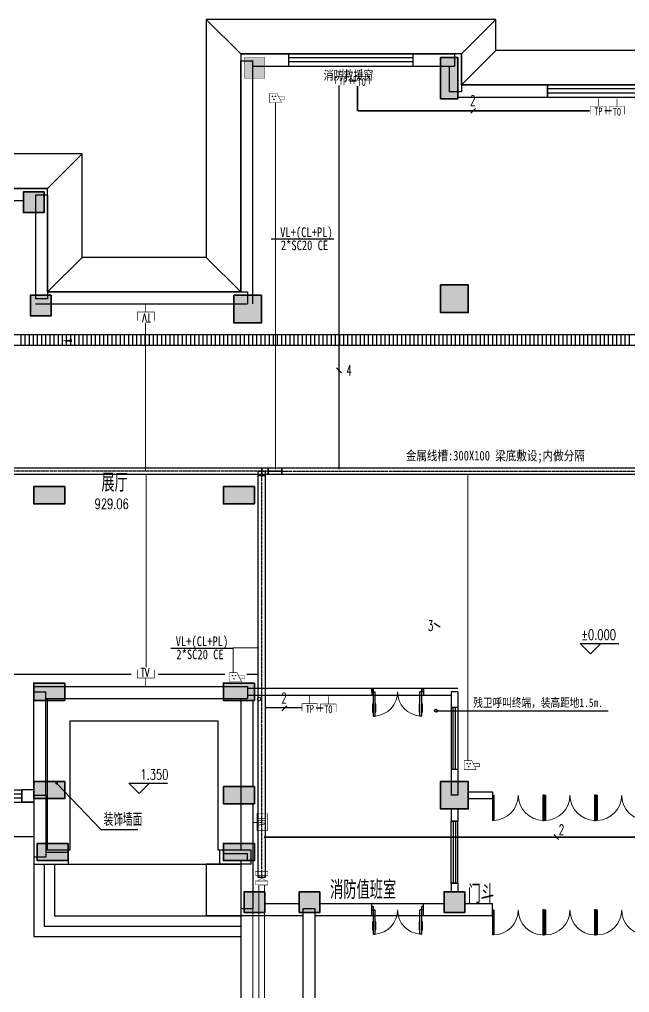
# Model space of a CAD drawing. Extents: x 815029915 to 815825525, y 579155098 to 579748855.
# Drawn here: x 815462375 to 815480068, y 579567274 to 579595500 of the extents above; entities that cross this region are included whole.
import ezdxf
from ezdxf.enums import TextEntityAlignment as Align

# ---------------------------------------------------------------- set-up
doc = ezdxf.new("R2010")
doc.units = 0
doc.header["$LTSCALE"] = 100
doc.header["$MEASUREMENT"] = 0
for name, pattern in [('DASHDOT', [1, 0.5, -0.25, 0, -0.25]), ('DASHDOT2', [12.7, 6.35, -3.175, 0, -3.175]), ('DOTE', [2.42, 2, -0.2, 0.02, -0.2]), ('HIDDEN', [0.375, 0.25, -0.125])]:
    doc.linetypes.add(name, pattern=pattern)
for name, color, linetype in [('COLUMN', 9, 'Continuous'), ('DIM_ELEV', 3, 'Continuous'), ('DIM_LEAD', 3, 'Continuous'), ('DIM_SYMB', 3, 'Continuous'), ('DOOR_FIRE', 4, 'Continuous'), ('E-TEXT-PLAN-DER', 7, 'Continuous'), ('GROUND', 2, 'Continuous'), ('PUB_TEXT', 7, 'Continuous'), ('SPACE', 7, 'Continuous'), ('STAIR', 2, 'Continuous'), ('SURFACE', 6, 'Continuous'), ('T-CABL-XX', 7, 'Continuous'), ('T-EQUP-CCTV', 7, 'Continuous'), ('T-EQUP-COMM', 7, 'Continuous'), ('T-EQUP-SERT', 7, 'Continuous'), ('WALL', 9, 'Continuous'), ('WINDOW', 4, 'Continuous'), ('zm', 1, 'Continuous'), ('电-弱电平面-标注', 3, 'Continuous'), ('电-弱电平面-线缆', 3, 'Continuous'), ('电-强电平面-标注', 3, 'Continuous'), ('电-强电平面-线缆', 3, 'Continuous'), ('电-桥架', 4, 'Continuous')]:
    doc.layers.add(name, color=color, linetype=linetype)
doc.layers.add('柱填充', color=9, linetype='Continuous', lineweight=18)
doc.layers.add('砼柱', color=2, linetype='Continuous', lineweight=35)
doc.styles.add('-宋体', font='', dxfattribs={"width": 0.8})
doc.styles.add('-黑体', font='', dxfattribs={"width": 0.8})
doc.styles.add('_TCH_DIM', font='SIMPLEX', dxfattribs={"bigfont": 'GBCBIG'})
doc.styles.add('_TCH_SPACE', font='SIMPLEX', dxfattribs={"height": 5, "bigfont": 'GBCBIG'})
doc.styles.add('ELEC-DIM', font='simplex.shx', dxfattribs={"width": 0.6, "bigfont": 'HZTXT.shx'})
doc.styles.add('IDQSTYLE', font='txt.shx', dxfattribs={"width": 0.7, "bigfont": 'hztxt.shx'})
doc.styles.add('宋体-TK', font='', dxfattribs={"width": 0.8})
doc.styles.get('-宋体').set_extended_font_data('SimSun')
doc.styles.get('-黑体').set_extended_font_data('SimHei')
doc.styles.get('宋体-TK').set_extended_font_data('SimSun')

# ---------------------------------------------------------------- blocks, each defined once
blk = doc.blocks.new('HC001582')
at = {"color": 0, "linetype": 'Continuous', "const_width": 0.32}
for points in [[(-4.61, 4.33), (-1.95, 4.33), (-1.95, -4.05), (-4.61, -4.05)], [(4.56, 4.33), (1.9, 4.33), (1.9, -4.05), (4.56, -4.05)]]:
    blk.add_lwpolyline(points, close=True, dxfattribs=at)
at = {"color": 0, "linetype": 'Continuous', "const_width": 0.3}
for points in [[(-1.97, 2.82), (1.94, -2.9)], [(1.94, 2.82), (-1.97, -2.9)]]:
    blk.add_lwpolyline(points, dxfattribs=at)
at = {"layer": 'E-TEXT-PLAN-DER', "color": 0, "style": 'IDQSTYLE', "width": 0.7}
blk.add_attdef('PSFHATT', (6.56, -4.05), '', height=2.5, dxfattribs=at)
blk = doc.blocks.new('HC001117')
at = {"color": 0, "linetype": 'Continuous', "const_width": 0.2}
blk.add_lwpolyline([(-3.12, 1.88), (3.12, 1.88), (3.12, -1.88), (-3.12, -1.88)], close=True, dxfattribs=at)
at = {"color": 0, "style": 'IDQSTYLE', "width": 0.7}
blk.add_attdef('VP', (-1.62, -1.19), '', height=2.37, dxfattribs=at)
at = {"layer": 'E-TEXT-PLAN-DER', "color": 0, "style": 'IDQSTYLE', "width": 0.7}
blk.add_attdef('PSFHATT', (5.12, -1.88), '', height=2.37, dxfattribs=at)
blk = doc.blocks.new('HC001133')
at = {"color": 0, "linetype": 'Continuous', "const_width": 0.2}
for points in [[(-1.25, 0.625), (-3.125, 0.625), (-3.125, -0.625), (-0.625, -0.625)], [(-1.875, 1.875), (3.125, 1.875), (3.125, -1.875), (0, -1.875), (-1.875, 1.875)]]:
    blk.add_lwpolyline(points, dxfattribs=at)
at = {"color": 0, "linetype": 'Continuous', "const_width": 0.3}
for points in [[(1.0625, 0.6, 1), (1.4375, 0.6, 1)], [(0.4375, -0.65, 1), (0.8125, -0.65, 1)], [(1.6875, -0.65, 1), (2.0625, -0.65, 1)]]:
    blk.add_lwpolyline(points, format="xyb", close=True, dxfattribs=at)
at = {"layer": 'E-TEXT-PLAN-DER', "color": 0, "style": 'IDQSTYLE', "width": 0.7}
blk.add_attdef('PSFHATT', (5.125, -1.875), '', height=2.5, dxfattribs=at)
blk = doc.blocks.new('HC000923')
at = {"color": 0, "linetype": 'Continuous', "const_width": 0.2}
for points in [[(-2.5, 5), (-2.5, 2.5), (2.5, 2.5), (2.5, 5)], [(0, 2.5), (0, 0)]]:
    blk.add_lwpolyline(points, dxfattribs=at)
at = {"color": 0, "style": 'IDQSTYLE', "width": 0.7}
blk.add_attdef('TP', (-1.28, 3.03), '', height=2.5, dxfattribs=at)
at = {"layer": 'E-TEXT-PLAN-DER', "color": 0, "style": 'IDQSTYLE', "width": 0.7}
blk.add_attdef('PSFHATT', (4.5, 0), '', height=2.5, dxfattribs=at)
blk = doc.blocks.new('HC001583')
at = {"color": 0, "linetype": 'Continuous', "const_width": 0.2}
for points in [[(-2.5, 5), (-2.5, 2.5), (2.5, 2.5), (2.5, 5)], [(0, 2.5), (0, 0)]]:
    blk.add_lwpolyline(points, dxfattribs=at)
at = {"color": 0, "style": 'IDQSTYLE', "width": 0.7}
blk.add_attdef('TO', (-1.32, 3.03), '', height=2.5, dxfattribs=at)
at = {"layer": 'E-TEXT-PLAN-DER', "color": 0, "style": 'IDQSTYLE', "width": 0.7}
blk.add_attdef('PSFHATT', (4.5, 0), '', height=2.5, dxfattribs=at)
blk = doc.blocks.new('HC001069')
at = {"color": 0, "linetype": 'Continuous', "const_width": 0.2}
for points in [[(-2.5, 5), (-2.5, 2.5), (2.5, 2.5), (2.5, 5)], [(0, 2.5), (0, 0)]]:
    blk.add_lwpolyline(points, dxfattribs=at)
at = {"color": 0, "style": 'IDQSTYLE', "width": 0.7}
blk.add_attdef('TV', (-1.48, 2.93), '', height=2.5, dxfattribs=at)
at = {"layer": 'E-TEXT-PLAN-DER', "color": 0, "style": 'IDQSTYLE', "width": 0.7}
blk.add_attdef('PSFHATT', (4.5, 0), '', height=2.5, dxfattribs=at)
blk = doc.blocks.new('$DorLib2D$00000011')
at = {"lineweight": 13}
for p, q in [((-0.483, 0.396), (-0.483, 0.235)), ((-0.417, 0.396), (-0.417, 0.235)), ((0.417, 0.396), (0.417, 0.235)), ((0.483, 0.396), (0.483, 0.235))]:
    blk.add_line(p, q, dxfattribs=at)
for p, q in [((-0.483, 0.396), (-0.467, 0.396)), ((-0.467, 0.471), (-0.467, -0.062)), ((-0.467, 0.471), (-0.433, 0.471)), ((-0.433, 0.471), (-0.433, 0.004)), ((-0.417, 0.396), (-0.433, 0.396)), ((0.417, 0.396), (0.433, 0.396)), ((0.433, 0.471), (0.433, 0.004)), ((0.467, 0.471), (0.433, 0.471)), ((0.467, 0.471), (0.467, -0.062)), ((0.483, 0.396), (0.467, 0.396)), ((-0.483, 0.235), (-0.467, 0.235)), ((-0.417, 0.235), (-0.433, 0.235)), ((0.417, 0.235), (0.433, 0.235)), ((0.483, 0.235), (0.467, 0.235)), ((-0.5, 0.004), (-0.433, 0.004)), ((-0.5, 0.004), (-0.5, -0.062)), ((0.5, 0.004), (0.433, 0.004)), ((0.5, 0.004), (0.5, -0.062)), ((-0.5, -0.062), (-0.467, -0.062)), ((0.5, -0.062), (0.467, -0.062))]:
    blk.add_line(p, q)
for centre, start, end in [((-0.467, 0.004), 0, 85.904), ((0.467, 0.004), 94.096, 180)]:
    blk.add_arc(centre, 0.467, start, end, dxfattribs=at)
blk = doc.blocks.new('$DorLib2D$00000002')
for p, q in [((-0.5, 0), (-0.5, 0.4875)), ((-0.475, 0.4875), (-0.5, 0.4875)), ((-0.475, 0), (-0.475, 0.4875)), ((0.475, 0), (0.475, 0.4875)), ((0.475, 0.4875), (0.5, 0.4875)), ((0.5, 0), (0.5, 0.4875)), ((-0.5, 0), (-0.475, 0)), ((0.5, 0), (0.475, 0))]:
    blk.add_line(p, q)
at = {"lineweight": 13}
for centre, start, end in [((-0.4875, 0), 0, 88.53072), ((0.4875, 0), 91.46928, 180)]:
    blk.add_arc(centre, 0.4875, start, end, dxfattribs=at)
blk = doc.blocks.new('$TCHSYS$WIN2D')
for p, q in [((-0.5, 0.5), (0.5, 0.5)), ((-0.5, 0.5), (-0.5, -0.5)), ((0.5, 0.5), (0.5, -0.5)), ((0.5, 0.1667), (-0.5, 0.1667)), ((0.5, -0.1667), (-0.5, -0.1667)), ((-0.5, -0.5), (0.5, -0.5))]:
    blk.add_line(p, q)

msp = doc.modelspace()

# ---------------------------------------------------------------- hatches: boundary and pattern name
at = {"layer": 'DIM_LEAD'}
msp.add_hatch(color=256, dxfattribs=at).paths.add_polyline_path([(815463491.7, 579573342.7, 1), (815463411.7, 579573342.7, 1)], flags=17)
at = {"layer": 'zm'}
msp.add_hatch(color=1, dxfattribs=at).paths.add_polyline_path([(815469490.6, 579594399.6), (815468890.6, 579594399.6), (815468890.6, 579593799.6), (815469490.6, 579593799.6)])
at = {"layer": '柱填充', "lineweight": 18}
for points in [[(815475090.6, 579594399.6), (815474590.6, 579594399.6), (815474590.6, 579593199.6), (815475090.6, 579593199.6)], [(815463090.6, 579590499.6), (815462490.6, 579590499.6), (815462490.6, 579589899.6), (815463090.6, 579589899.6)], [(815475390.6, 579587799.6), (815474590.6, 579587799.6), (815474590.6, 579586999.6), (815475390.6, 579586999.6)], [(815463290.6, 579587499.6), (815462690.6, 579587499.6), (815462690.6, 579586899.6), (815463290.6, 579586899.6)], [(815469390.6, 579587499.6), (815468590.6, 579587499.6), (815468590.6, 579586699.6), (815469390.6, 579586699.6)], [(815463690.6, 579581949.6), (815462790.6, 579581949.6), (815462790.6, 579581449.6), (815463690.6, 579581449.6)], [(815469190.6, 579581949.6), (815468290.6, 579581949.6), (815468290.6, 579581449.6), (815469190.6, 579581449.6)], [(815463690.6, 579576249.6), (815462790.6, 579576249.6), (815462790.6, 579575749.6), (815463690.6, 579575749.6)], [(815469190.6, 579576249.6), (815468290.6, 579576249.6), (815468290.6, 579575749.6), (815469190.6, 579575749.6)], [(815463690.6, 579573399.6), (815462790.6, 579573399.6), (815462790.6, 579572899.6), (815463690.6, 579572899.6)], [(815469190.6, 579573249.6), (815468290.6, 579573249.6), (815468290.6, 579572749.6), (815469190.6, 579572749.6)], [(815475390.6, 579573399.6), (815474590.6, 579573399.6), (815474590.6, 579572599.6), (815475390.6, 579572599.6)], [(815463790.6, 579571599.6), (815462890.6, 579571599.6), (815462890.6, 579571099.6), (815463790.6, 579571099.6)], [(815469190.6, 579571599.6), (815468290.6, 579571599.6), (815468290.6, 579571099.6), (815469190.6, 579571099.6)], [(815469490.6, 579570199.6), (815468890.6, 579570199.6), (815468890.6, 579569599.6), (815469490.6, 579569599.6)], [(815471090.6, 579570199.6), (815470490.6, 579570199.6), (815470490.6, 579569599.6), (815471090.6, 579569599.6)], [(815475290.6, 579570199.6), (815474690.6, 579570199.6), (815474690.6, 579569599.6), (815475290.6, 579569599.6)]]:
    msp.add_hatch(color=250, dxfattribs=at).paths.add_polyline_path(points)

# ---------------------------------------------------------------- linework, layer by layer
for p, q in [((815475190.6, 579594499.6), (815468790.6, 579594494.7)), ((815468790.6, 579594494.7), (815468790.6, 579587599.6)), ((815475190.6, 579593599.6), (815475190.6, 579594499.6)), ((815490490.6, 579593599.6), (815475190.6, 579593599.6)), ((815463190.6, 579590599.6), (815444790.6, 579590599.6)), ((815463190.6, 579587599.6), (815463190.6, 579590599.6)), ((815468790.6, 579587599.6), (815463190.6, 579587599.6)), ((815488370.7, 579586349.6), (815433140.6, 579586349.6)), ((815433140.6, 579586049.6), (815488670.7, 579586049.6)), ((815463190.6, 579571399.6), (815463190.6, 579575799.6)), ((815463190.6, 579575799.6), (815468790.6, 579575799.6)), ((815468790.6, 579575799.6), (815468790.6, 579571399.6)), ((815468140.6, 579575149.6), (815463840.6, 579575149.6)), ((815463840.6, 579575149.6), (815463840.6, 579571849.6)), ((815468140.6, 579571849.6), (815468140.6, 579575149.6)), ((815444790.6, 579572799.6), (815462790.6, 579572799.6)), ((815462790.6, 579572799.6), (815462790.6, 579570999.6)), ((815463840.6, 579571849.6), (815463840.6, 579571399.6)), ((815468140.6, 579571399.6), (815468140.6, 579571849.6)), ((815463840.6, 579571399.6), (815463190.6, 579571399.6)), ((815468790.6, 579571399.6), (815468140.6, 579571399.6)), ((815462790.6, 579570999.6), (815468790.6, 579570999.6)), ((815468790.6, 579570999.6), (815468790.6, 579565999.6)), ((815468790.6, 579569499.6), (815468790.6, 579565999.6))]:
    msp.add_line(p, q)
at = {"color": 252, "linetype": 'Continuous'}
for p, q in [((815462412.9, 579586349.6), (815462412.9, 579586049.6)), ((815462532.9, 579586349.6), (815462532.9, 579586049.6)), ((815462652.9, 579586349.6), (815462652.9, 579586049.6)), ((815462772.9, 579586349.6), (815462772.9, 579586049.6)), ((815462892.9, 579586349.6), (815462892.9, 579586049.6)), ((815463012.9, 579586349.6), (815463012.9, 579586049.6)), ((815463132.9, 579586349.6), (815463132.9, 579586049.6)), ((815463252.9, 579586349.6), (815463252.9, 579586049.6)), ((815463372.9, 579586349.6), (815463372.9, 579586049.6)), ((815463492.9, 579586349.6), (815463492.9, 579586049.6)), ((815463612.9, 579586349.6), (815463612.9, 579586049.6)), ((815463732.9, 579586349.6), (815463732.9, 579586049.6)), ((815463852.9, 579586349.6), (815463852.9, 579586049.6)), ((815463972.9, 579586349.6), (815463972.9, 579586049.6)), ((815464092.9, 579586349.6), (815464092.9, 579586049.6)), ((815464212.9, 579586349.6), (815464212.9, 579586049.6)), ((815464332.9, 579586349.6), (815464332.9, 579586049.6)), ((815464452.9, 579586349.6), (815464452.9, 579586049.6)), ((815464572.9, 579586349.6), (815464572.9, 579586049.6)), ((815464692.9, 579586349.6), (815464692.9, 579586049.6)), ((815464812.9, 579586349.6), (815464812.9, 579586049.6)), ((815464932.9, 579586349.6), (815464932.9, 579586049.6)), ((815465052.9, 579586349.6), (815465052.9, 579586049.6)), ((815465172.9, 579586349.6), (815465172.9, 579586049.6)), ((815465292.9, 579586349.6), (815465292.9, 579586049.6)), ((815465412.9, 579586349.6), (815465412.9, 579586049.6)), ((815465532.9, 579586349.6), (815465532.9, 579586049.6)), ((815465652.9, 579586349.6), (815465652.9, 579586049.6)), ((815465772.9, 579586349.6), (815465772.9, 579586049.6)), ((815465892.9, 579586349.6), (815465892.9, 579586049.6)), ((815466012.9, 579586349.6), (815466012.9, 579586049.6)), ((815466132.9, 579586349.6), (815466132.9, 579586049.6)), ((815466252.9, 579586349.6), (815466252.9, 579586049.6)), ((815466372.9, 579586349.6), (815466372.9, 579586049.6)), ((815466492.9, 579586349.6), (815466492.9, 579586049.6)), ((815466612.9, 579586349.6), (815466612.9, 579586049.6)), ((815466732.9, 579586349.6), (815466732.9, 579586049.6)), ((815466852.9, 579586349.6), (815466852.9, 579586049.6)), ((815466972.9, 579586349.6), (815466972.9, 579586049.6)), ((815467092.9, 579586349.6), (815467092.9, 579586049.6)), ((815467212.9, 579586349.6), (815467212.9, 579586049.6)), ((815467332.9, 579586349.6), (815467332.9, 579586049.6)), ((815467452.9, 579586349.6), (815467452.9, 579586049.6)), ((815467572.9, 579586349.6), (815467572.9, 579586049.6)), ((815467692.9, 579586349.6), (815467692.9, 579586049.6)), ((815467812.9, 579586349.6), (815467812.9, 579586049.6)), ((815467932.9, 579586349.6), (815467932.9, 579586049.6)), ((815468052.9, 579586349.6), (815468052.9, 579586049.6)), ((815468172.9, 579586349.6), (815468172.9, 579586049.6)), ((815468292.9, 579586349.6), (815468292.9, 579586049.6)), ((815468412.9, 579586349.6), (815468412.9, 579586049.6)), ((815468532.9, 579586349.6), (815468532.9, 579586049.6)), ((815468652.9, 579586349.6), (815468652.9, 579586049.6)), ((815468772.9, 579586349.6), (815468772.9, 579586049.6)), ((815468892.9, 579586349.6), (815468892.9, 579586049.6)), ((815469012.9, 579586349.6), (815469012.9, 579586049.6)), ((815469132.9, 579586349.6), (815469132.9, 579586049.6)), ((815469252.9, 579586349.6), (815469252.9, 579586049.6)), ((815469372.9, 579586349.6), (815469372.9, 579586049.6)), ((815469492.9, 579586349.6), (815469492.9, 579586049.6)), ((815469612.9, 579586349.6), (815469612.9, 579586049.6)), ((815469732.9, 579586349.6), (815469732.9, 579586049.6)), ((815469852.9, 579586349.6), (815469852.9, 579586049.6)), ((815469972.9, 579586349.6), (815469972.9, 579586049.6)), ((815470092.9, 579586349.6), (815470092.9, 579586049.6)), ((815470212.9, 579586349.6), (815470212.9, 579586049.6)), ((815470332.9, 579586349.6), (815470332.9, 579586049.6)), ((815470452.9, 579586349.6), (815470452.9, 579586049.6)), ((815470572.9, 579586349.6), (815470572.9, 579586049.6)), ((815470692.9, 579586349.6), (815470692.9, 579586049.6)), ((815470812.9, 579586349.6), (815470812.9, 579586049.6)), ((815470932.9, 579586349.6), (815470932.9, 579586049.6)), ((815471052.9, 579586349.6), (815471052.9, 579586049.6)), ((815471172.9, 579586349.6), (815471172.9, 579586049.6)), ((815471292.9, 579586349.6), (815471292.9, 579586049.6)), ((815471412.9, 579586349.6), (815471412.9, 579586049.6)), ((815471532.9, 579586349.6), (815471532.9, 579586049.6)), ((815471652.9, 579586349.6), (815471652.9, 579586049.6)), ((815471772.9, 579586349.6), (815471772.9, 579586049.6)), ((815471892.9, 579586349.6), (815471892.9, 579586049.6)), ((815472012.9, 579586349.6), (815472012.9, 579586049.6)), ((815472132.9, 579586349.6), (815472132.9, 579586049.6)), ((815472252.9, 579586349.6), (815472252.9, 579586049.6)), ((815472372.9, 579586349.6), (815472372.9, 579586049.6)), ((815472492.9, 579586349.6), (815472492.9, 579586049.6)), ((815472612.9, 579586349.6), (815472612.9, 579586049.6)), ((815472732.9, 579586349.6), (815472732.9, 579586049.6)), ((815472852.9, 579586349.6), (815472852.9, 579586049.6)), ((815472972.9, 579586349.6), (815472972.9, 579586049.6)), ((815473092.9, 579586349.6), (815473092.9, 579586049.6)), ((815473212.9, 579586349.6), (815473212.9, 579586049.6)), ((815473332.9, 579586349.6), (815473332.9, 579586049.6)), ((815473452.9, 579586349.6), (815473452.9, 579586049.6)), ((815473572.9, 579586349.6), (815473572.9, 579586049.6)), ((815473692.9, 579586349.6), (815473692.9, 579586049.6)), ((815473812.9, 579586349.6), (815473812.9, 579586049.6)), ((815473932.9, 579586349.6), (815473932.9, 579586049.6)), ((815474052.9, 579586349.6), (815474052.9, 579586049.6)), ((815474172.9, 579586349.6), (815474172.9, 579586049.6)), ((815474292.9, 579586349.6), (815474292.9, 579586049.6)), ((815474412.9, 579586349.6), (815474412.9, 579586049.6)), ((815474532.9, 579586349.6), (815474532.9, 579586049.6)), ((815474652.9, 579586349.6), (815474652.9, 579586049.6)), ((815474772.9, 579586349.6), (815474772.9, 579586049.6)), ((815474892.9, 579586349.6), (815474892.9, 579586049.6)), ((815475012.9, 579586349.6), (815475012.9, 579586049.6)), ((815475132.9, 579586349.6), (815475132.9, 579586049.6)), ((815475252.9, 579586349.6), (815475252.9, 579586049.6)), ((815475372.9, 579586349.6), (815475372.9, 579586049.6)), ((815475492.9, 579586349.6), (815475492.9, 579586049.6)), ((815475612.9, 579586349.6), (815475612.9, 579586049.6)), ((815475732.9, 579586349.6), (815475732.9, 579586049.6)), ((815475852.9, 579586349.6), (815475852.9, 579586049.6)), ((815475972.9, 579586349.6), (815475972.9, 579586049.6)), ((815476092.9, 579586349.6), (815476092.9, 579586049.6)), ((815476212.9, 579586349.6), (815476212.9, 579586049.6)), ((815476332.9, 579586349.6), (815476332.9, 579586049.6)), ((815476452.9, 579586349.6), (815476452.9, 579586049.6)), ((815476572.9, 579586349.6), (815476572.9, 579586049.6)), ((815476692.9, 579586349.6), (815476692.9, 579586049.6)), ((815476812.9, 579586349.6), (815476812.9, 579586049.6)), ((815476932.9, 579586349.6), (815476932.9, 579586049.6)), ((815477052.9, 579586349.6), (815477052.9, 579586049.6)), ((815477172.9, 579586349.6), (815477172.9, 579586049.6)), ((815477292.9, 579586349.6), (815477292.9, 579586049.6)), ((815477412.9, 579586349.6), (815477412.9, 579586049.6)), ((815477532.9, 579586349.6), (815477532.9, 579586049.6)), ((815477652.9, 579586349.6), (815477652.9, 579586049.6)), ((815477772.9, 579586349.6), (815477772.9, 579586049.6)), ((815477892.9, 579586349.6), (815477892.9, 579586049.6)), ((815478012.9, 579586349.6), (815478012.9, 579586049.6)), ((815478132.9, 579586349.6), (815478132.9, 579586049.6)), ((815478252.9, 579586349.6), (815478252.9, 579586049.6)), ((815478372.9, 579586349.6), (815478372.9, 579586049.6)), ((815478492.9, 579586349.6), (815478492.9, 579586049.6)), ((815478612.9, 579586349.6), (815478612.9, 579586049.6)), ((815478732.9, 579586349.6), (815478732.9, 579586049.6)), ((815478852.9, 579586349.6), (815478852.9, 579586049.6)), ((815478972.9, 579586349.6), (815478972.9, 579586049.6)), ((815479092.9, 579586349.6), (815479092.9, 579586049.6)), ((815479212.9, 579586349.6), (815479212.9, 579586049.6)), ((815479332.9, 579586349.6), (815479332.9, 579586049.6)), ((815479452.9, 579586349.6), (815479452.9, 579586049.6)), ((815479572.9, 579586349.6), (815479572.9, 579586049.6)), ((815479692.9, 579586349.6), (815479692.9, 579586049.6)), ((815479812.9, 579586349.6), (815479812.9, 579586049.6)), ((815479932.9, 579586349.6), (815479932.9, 579586049.6)), ((815480052.9, 579586349.6), (815480052.9, 579586049.6))]:
    msp.add_line(p, q, dxfattribs=at)
msp.add_circle((815469325.5, 579575787.7), 50)
at = {"layer": 'COLUMN'}
for points in [[(815474590.6, 579593199.6), (815475090.6, 579593199.6), (815475090.6, 579594399.6), (815474590.6, 579594399.6)], [(815462490.6, 579589899.6), (815463090.6, 579589899.6), (815463090.6, 579590499.6), (815462490.6, 579590499.6)], [(815474590.6, 579586999.6), (815475390.6, 579586999.6), (815475390.6, 579587799.6), (815474590.6, 579587799.6)], [(815462690.6, 579586899.6), (815463290.6, 579586899.6), (815463290.6, 579587499.6), (815462690.6, 579587499.6)], [(815468590.6, 579586699.6), (815469390.6, 579586699.6), (815469390.6, 579587499.6), (815468590.6, 579587499.6)], [(815462790.6, 579581449.6), (815463690.6, 579581449.6), (815463690.6, 579581949.6), (815462790.6, 579581949.6)], [(815468290.6, 579581449.6), (815469190.6, 579581449.6), (815469190.6, 579581949.6), (815468290.6, 579581949.6)], [(815462790.6, 579575749.6), (815463690.6, 579575749.6), (815463690.6, 579576249.6), (815462790.6, 579576249.6)], [(815468290.6, 579575749.6), (815469190.6, 579575749.6), (815469190.6, 579576249.6), (815468290.6, 579576249.6)], [(815462790.6, 579572899.6), (815463690.6, 579572899.6), (815463690.6, 579573399.6), (815462790.6, 579573399.6)], [(815468290.6, 579572749.6), (815469190.6, 579572749.6), (815469190.6, 579573249.6), (815468290.6, 579573249.6)], [(815474590.6, 579572599.6), (815475390.6, 579572599.6), (815475390.6, 579573399.6), (815474590.6, 579573399.6)], [(815468890.6, 579569599.6), (815469490.6, 579569599.6), (815469490.6, 579570199.6), (815468890.6, 579570199.6)], [(815470490.6, 579569599.6), (815471090.6, 579569599.6), (815471090.6, 579570199.6), (815470490.6, 579570199.6)], [(815474690.6, 579569599.6), (815475290.6, 579569599.6), (815475290.6, 579570199.6), (815474690.6, 579570199.6)]]:
    msp.add_lwpolyline(points, close=True, dxfattribs=at)
for points in [[(815469190.6, 579571599.6), (815468290.6, 579571599.6)], [(815468290.6, 579571599.6), (815468290.6, 579571299.6)], [(815469190.6, 579571099.6), (815469190.6, 579571599.6)], [(815468290.6, 579571299.6), (815468290.6, 579571099.6)], [(815468290.6, 579571099.6), (815469140.6, 579571099.6)], [(815469140.6, 579571099.6), (815469190.6, 579571099.6)]]:
    msp.add_lwpolyline(points, dxfattribs=at)
at = {"layer": 'DIM_ELEV'}
for p, q in [((815478935.3, 579577101.5), (815478635.3, 579577401.5)), ((815478635.3, 579577401.5), (815479756.8, 579577401.5)), ((815478935.3, 579577101.5), (815479235.3, 579577401.5)), ((815465850.8, 579573045.1), (815465550.8, 579573345.1)), ((815465550.8, 579573345.1), (815466672.3, 579573345.1)), ((815465850.8, 579573045.1), (815466150.8, 579573345.1))]:
    msp.add_line(p, q, dxfattribs=at)
at = {"layer": 'DIM_LEAD'}
for p, q in [((815463451.7, 579573342.7), (815464732.6, 579571999.9)), ((815464732.6, 579571999.9), (815465812.7, 579571999.9))]:
    msp.add_line(p, q, dxfattribs=at)
at = {"layer": 'DIM_SYMB'}
msp.add_lwpolyline([(815486006.5, 579586179.4, 0, 0, 0), (815463598.9, 579586179.4, 0, 80, 0), (815463898.9, 579586179.4, 0, 0, 0)], format="xyseb", dxfattribs=at)
at = {"layer": 'DOOR_FIRE'}
for p, q in [((815472590.6, 579576099.6), (815474090.6, 579576099.6)), ((815472590.6, 579575899.6), (815474090.6, 579575899.6)), ((815474090.6, 579569849.6), (815472590.6, 579569849.6)), ((815474090.6, 579569499.6), (815472590.6, 579569499.6))]:
    msp.add_line(p, q, dxfattribs=at)
at = {"layer": 'GROUND'}
for p, q in [((815468790.6, 579594499.6), (815467790.6, 579595499.6)), ((815475190.6, 579594499.6), (815476190.6, 579595499.6)), ((815475190.6, 579593599.6), (815476190.6, 579594599.6)), ((815463190.6, 579590599.6), (815464190.6, 579591599.6)), ((815463190.6, 579587599.6), (815464190.6, 579588599.6)), ((815468790.6, 579587599.6), (815467790.6, 579588599.6)), ((815462790.6, 579572799.6), (815462790.6, 579571799.6)), ((815468790.6, 579570999.6), (815467790.6, 579570999.6)), ((815468790.6, 579569499.6), (815467790.6, 579569499.6))]:
    msp.add_line(p, q, dxfattribs=at)
for points in [[(815504301.2, 579588717.6), (815500695, 579585111.4), (815492706.7, 579593099.6), (815491490.6, 579593099.6), (815491490.6, 579594599.6), (815476190.6, 579594599.6), (815476190.6, 579595499.6), (815467790.6, 579595499.6), (815467790.6, 579588599.6), (815464190.6, 579588599.6), (815464190.6, 579591599.6), (815443790.6, 579591599.6), (815443790.6, 579588599.6), (815431790.6, 579588599.6), (815431790.6, 579574799.6), (815443790.6, 579574799.6), (815443790.6, 579571799.6), (815462790.6, 579571799.6)], [(815504301.2, 579587303.4), (815500695, 579583697.2), (815492292.5, 579592099.6), (815490490.6, 579592099.6), (815490490.6, 579593599.6), (815475190.6, 579593599.6), (815475190.6, 579594499.6), (815468790.6, 579594499.6), (815468790.6, 579587599.6), (815463190.6, 579587599.6), (815463190.6, 579590599.6), (815444790.6, 579590599.6), (815444790.6, 579587599.6), (815432790.6, 579587599.6), (815432790.6, 579575799.6), (815444790.6, 579575799.6), (815444790.6, 579572799.6), (815462790.6, 579572799.6)], [(815467790.6, 579570999.6), (815467790.6, 579569499.6)], [(815468790.6, 579570999.6), (815468790.6, 579569499.6)]]:
    msp.add_lwpolyline(points, dxfattribs=at)
at = {"layer": 'STAIR'}
for p, q in [((815462790.6, 579570999.6), (815462790.6, 579568899.6)), ((815463090.6, 579570999.6), (815463090.6, 579569199.6)), ((815463390.6, 579570999.6), (815463390.6, 579569499.6)), ((815463390.6, 579569499.6), (815468790.6, 579569499.6)), ((815463090.6, 579569199.6), (815468790.6, 579569199.6)), ((815462790.6, 579568899.6), (815468790.6, 579568899.6))]:
    msp.add_line(p, q, dxfattribs=at)
at = {"layer": 'SURFACE'}
for p, q in [((815469090.6, 579571399.6), (815468190.6, 579571399.6)), ((815468190.6, 579570999.6), (815468190.6, 579571399.6)), ((815469090.6, 579570999.6), (815469090.6, 579571399.6)), ((815469090.6, 579570999.6), (815468190.6, 579570999.6))]:
    msp.add_line(p, q, dxfattribs=at)
at = {"layer": 'T-CABL-XX', "color": 4, "linetype": 'Continuous', "const_width": 30}
for points in [[(815469318.1, 579563212.2), (815469318.1, 579570394.3)], [(815469480.3, 579563212.2), (815469480.3, 579570394.3)]]:
    msp.add_lwpolyline(points, dxfattribs=at)
at = {"layer": 'WALL'}
for p, q in [((815468790.6, 579594499.6), (815474990.6, 579594499.6)), ((815474990.6, 579594499.6), (815474990.6, 579594149.6)), ((815475190.6, 579594499.6), (815475190.6, 579593399.6)), ((815468790.6, 579587599.6), (815468790.6, 579594299.6)), ((815469140.6, 579587249.6), (815469140.6, 579594299.6)), ((815469140.6, 579594149.6), (815474990.6, 579594149.6)), ((815474840.6, 579594149.6), (815474840.6, 579593399.6)), ((815475190.6, 579593599.6), (815477690.6, 579593599.6)), ((815475190.6, 579593399.6), (815474840.6, 579593399.6)), ((815475090.6, 579593249.6), (815477690.6, 579593249.6)), ((815460240.6, 579590599.6), (815463190.6, 579590599.6)), ((815460240.6, 579590249.6), (815462490.6, 579590249.6)), ((815462840.6, 579590399.6), (815462840.6, 579587399.6)), ((815463190.6, 579590399.6), (815462840.6, 579590399.6)), ((815463190.6, 579590399.6), (815463190.6, 579587399.6)), ((815463190.6, 579587399.6), (815462840.6, 579587399.6)), ((815463190.6, 579587599.6), (815468990.6, 579587599.6)), ((815468990.6, 579587599.6), (815468990.6, 579587249.6)), ((815462840.6, 579587249.6), (815468990.6, 579587249.6)), ((815462790.6, 579576149.6), (815468990.6, 579576149.6)), ((815468990.6, 579576149.6), (815468990.6, 579575799.6)), ((815468990.6, 579576099.6), (815472590.6, 579576099.6)), ((815474090.6, 579576099.6), (815475090.6, 579576099.6)), ((815462790.6, 579572999.6), (815462790.6, 579575999.6)), ((815462790.6, 579575999.6), (815463140.6, 579575999.6)), ((815463140.6, 579572999.6), (815463140.6, 579575999.6)), ((815463140.6, 579575799.6), (815468990.6, 579575799.6)), ((815468990.6, 579575899.6), (815472590.6, 579575899.6)), ((815474090.6, 579575899.6), (815474890.6, 579575899.6)), ((815474890.6, 579575999.6), (815474890.6, 579572999.6)), ((815475090.6, 579575999.6), (815474890.6, 579575999.6)), ((815475090.6, 579575999.6), (815475090.6, 579572999.6)), ((815468790.6, 579575749.6), (815468790.6, 579573249.6)), ((815469140.6, 579575749.6), (815469140.6, 579573249.6)), ((815462790.6, 579573149.6), (815462440.6, 579573149.6)), ((815462790.6, 579572999.6), (815462790.6, 579571199.6)), ((815462790.6, 579572999.6), (815463140.6, 579572999.6)), ((815463140.6, 579572999.6), (815463140.6, 579571199.6)), ((815475090.6, 579572999.6), (815474890.6, 579572999.6)), ((815475390.6, 579573099.6), (815476090.6, 579573099.6)), ((815462790.6, 579572799.6), (815462440.6, 579572799.6)), ((815468790.6, 579572749.6), (815468790.6, 579571599.6)), ((815469140.6, 579572749.6), (815469140.6, 579571599.6)), ((815475390.6, 579572899.6), (815476090.6, 579572899.6)), ((815474890.6, 579572599.6), (815474890.6, 579572249.6)), ((815475090.6, 579572599.6), (815475090.6, 579572249.6)), ((815463140.6, 579571349.6), (815463790.6, 579571349.6)), ((815463790.6, 579571349.6), (815463790.6, 579570999.6)), ((815468990.6, 579571299.6), (815468290.6, 579571299.6)), ((815468290.6, 579571099.6), (815468290.6, 579571299.6)), ((815468990.6, 579571099.6), (815468990.6, 579571299.6)), ((815463140.6, 579571199.6), (815462790.6, 579571199.6)), ((815462790.6, 579570999.6), (815463790.6, 579570999.6)), ((815468990.6, 579571099.6), (815468290.6, 579571099.6)), ((815468790.6, 579571099.6), (815468790.6, 579569699.6)), ((815469140.6, 579571099.6), (815469140.6, 579569699.6)), ((815474890.6, 579570449.6), (815474890.6, 579570199.6)), ((815475090.6, 579570449.6), (815475090.6, 579570199.6)), ((815469140.6, 579569699.6), (815468790.6, 579569699.6)), ((815470490.6, 579569849.6), (815469490.6, 579569849.6)), ((815470590.6, 579569699.6), (815470590.6, 579565999.6)), ((815470940.6, 579569699.6), (815470590.6, 579569699.6)), ((815470940.6, 579569699.6), (815470940.6, 579565999.6)), ((815472590.6, 579569849.6), (815471090.6, 579569849.6)), ((815474690.6, 579569849.6), (815474090.6, 579569849.6)), ((815476090.6, 579569849.6), (815475290.6, 579569849.6)), ((815470590.6, 579569499.6), (815468790.6, 579569499.6)), ((815472590.6, 579569499.6), (815470940.6, 579569499.6)), ((815474990.6, 579569499.6), (815474090.6, 579569499.6)), ((815476090.6, 579569499.6), (815474890.6, 579569499.6))]:
    msp.add_line(p, q, dxfattribs=at)
for points in [[(815477690.6, 579593599.6), (815477690.6, 579593249.6)], [(815472590.6, 579576099.6), (815472590.6, 579575899.6)], [(815474090.6, 579576099.6), (815474090.6, 579575899.6)], [(815462440.6, 579572799.6), (815462440.6, 579573149.6)], [(815476090.6, 579573099.6), (815476090.6, 579572899.6)], [(815475090.6, 579572249.6), (815474890.6, 579572249.6)], [(815475090.6, 579570449.6), (815474890.6, 579570449.6)], [(815472590.6, 579569499.6), (815472590.6, 579569849.6)], [(815474090.6, 579569499.6), (815474090.6, 579569849.6)], [(815476090.6, 579569499.6), (815476090.6, 579569849.6)]]:
    msp.add_lwpolyline(points, dxfattribs=at)
msp.add_lwpolyline([(815462890.6, 579571099.6), (815463790.6, 579571099.6), (815463790.6, 579571599.6), (815462890.6, 579571599.6)], close=True, dxfattribs=at)
at = {"layer": 'zm', "color": 1}
for p, q in [((815468790.6, 579594299.6), (815469140.6, 579594299.6)), ((815474454.9, 579575445.4), (815479449.8, 579575445.4))]:
    msp.add_line(p, q, dxfattribs=at)
at = {"layer": 'zm'}
for p, q in [((815469673.3, 579589131.9, -600), (815471496, 579589131.9, -600)), ((815466762.8, 579577267), (815468585.5, 579577267))]:
    msp.add_line(p, q, dxfattribs=at)
at = {"layer": 'zm', "color": 1, "const_width": 8}
for points in [[(815468890.6, 579593799.6), (815469490.6, 579593799.6), (815469490.6, 579594399.6), (815468890.6, 579594399.6)], [(815469490.6, 579594399.6), (815468890.6, 579594399.6), (815468890.6, 579593799.6), (815469490.6, 579593799.6)]]:
    msp.add_lwpolyline(points, close=True, dxfattribs=at)
at = {"layer": 'zm', "color": 1, "const_width": 40.5}
for points in [[(815471943.1, 579593718.2), (815472147.8, 579593718.2)], [(815479347.1, 579592854.3), (815479551.8, 579592854.3)], [(815470979.3, 579575523.9), (815471184.1, 579575523.9)]]:
    msp.add_lwpolyline(points, dxfattribs=at)
at = {"layer": 'zm', "color": 1}
msp.add_circle((815474456.9, 579575447.4), 43.7, dxfattribs=at)
at = {"layer": '电-弱电平面-标注', "color": 1}
for p, q in [((815474402.2, 579577987.9), (815474573, 579577883.8)), ((815477874, 579571857.3), (815478010.7, 579571711.3))]:
    msp.add_line(p, q, dxfattribs=at)
at = {"layer": '电-弱电平面-线缆', "color": 171, "linetype": 'DASHDOT'}
for points, const_width in [([(815466031, 579586707.5), (815466031, 579582414.3)], 30), ([(815466046.9, 579576712), (815466046.9, 579582308.2)], 30), ([(815474474.6, 579575890), (815474474.6, 579582341.2)], 4)]:
    msp.add_lwpolyline(points, dxfattribs=dict(at, const_width=const_width))
at = {"layer": '电-弱电平面-线缆', "color": 1, "linetype": 'DASHDOT2', "const_width": 30}
for points in [[(815469143.5, 579563212.2), (815469143.5, 579572209.8)], [(815469255.9, 579572209.8), (815469143.5, 579572209.8)]]:
    msp.add_lwpolyline(points, dxfattribs=at)
at = {"layer": '电-强电平面-标注', "color": 1}
for p, q in [((815475603.1, 579592918.5), (815475461.7, 579592777.1)), ((815471712.6, 579585252), (815471571.2, 579585393.4)), ((815470127.8, 579575589.8), (815469986.4, 579575448.4))]:
    msp.add_line(p, q, dxfattribs=at)
at = {"layer": '电-强电平面-线缆', "color": 1, "linetype": 'Continuous', "const_width": 45}
for points in [[(815471641.9, 579593587), (815471641.9, 579582452.8)], [(815472180.5, 579593572.5), (815472180.5, 579592847.8)], [(815472180.5, 579592847.8), (815478912.2, 579592847.8)], [(815460214.7, 579576502.7), (815465620.2, 579576502.7)], [(815466392.1, 579576502.7), (815468334.5, 579576502.7)], [(815468963.3, 579576502.7), (815469301, 579576502.7)], [(815469501, 579575538.9), (815470568.2, 579575538.9)], [(815469467.2, 579571782.6), (815485478.2, 579571782.6)]]:
    msp.add_lwpolyline(points, dxfattribs=at)
at = {"layer": '电-强电平面-线缆', "color": 1, "linetype": 'HIDDEN', "const_width": 30}
for points in [[(815469798.6, 579593089.7), (815469798.6, 579582453.2)], [(815475382.3, 579574000.5), (815475382.3, 579582317.7)], [(815468572.3, 579576550.7), (815468572.3, 579577276.7)], [(815468572.3, 579577276.7), (815469318.4, 579577276.7)]]:
    msp.add_lwpolyline(points, dxfattribs=at)
at = {"layer": '电-桥架', "color": 5, "linetype": 'DOTE', "ltscale": 0.5}
for p, q in [((815469401, 579582397.9), (815433242, 579582397.9)), ((815469401, 579570607.5), (815469401, 579582397.9)), ((815469583.6, 579582397.9), (815469401, 579582397.9)), ((815469983.6, 579582397.9), (815469583.6, 579582397.9)), ((815469583.6, 579582397.9), (815494058.1, 579582397.9))]:
    msp.add_line(p, q, dxfattribs=at)
at = {"layer": '电-桥架', "ltscale": 0.5}
for p, q in [((815469301, 579582274.4), (815469501, 579582274.4)), ((815469401, 579582297.9), (815469401, 579582497.9)), ((815469583.6, 579582297.9), (815469583.6, 579582497.9)), ((815469583.6, 579582497.9), (815469583.6, 579582297.9)), ((815469983.6, 579582297.9), (815469983.6, 579582497.9))]:
    msp.add_line(p, q, dxfattribs=at)
for points in [[(815433242, 579582497.9), (815469401, 579582497.9), (815469401, 579582297.9), (815433242, 579582297.9)], [(815469501, 579582397.9), (815469501, 579570607.5), (815469301, 579570607.5), (815469301, 579582397.9)], [(815469401, 579582497.9), (815469583.6, 579582497.9), (815469583.6, 579582297.9), (815469401, 579582297.9)], [(815469583.6, 579582497.9), (815469983.6, 579582497.9), (815469983.6, 579582297.9), (815469583.6, 579582297.9)], [(815494058.1, 579582297.9), (815469583.6, 579582297.9), (815469583.6, 579582497.9), (815494058.1, 579582497.9)]]:
    msp.add_lwpolyline(points, close=True, dxfattribs=at)
msp.add_point((815469401, 579582397.9), dxfattribs=at)
at = {"layer": '砼柱', "color": 3, "lineweight": 35}
for points in [[(815475090.6, 579594399.6), (815474590.6, 579594399.6), (815474590.6, 579593199.6), (815475090.6, 579593199.6)], [(815463090.6, 579590499.6), (815462490.6, 579590499.6), (815462490.6, 579589899.6), (815463090.6, 579589899.6)], [(815475390.6, 579587799.6), (815474590.6, 579587799.6), (815474590.6, 579586999.6), (815475390.6, 579586999.6)], [(815463290.6, 579587499.6), (815462690.6, 579587499.6), (815462690.6, 579586899.6), (815463290.6, 579586899.6)], [(815469390.6, 579587499.6), (815468590.6, 579587499.6), (815468590.6, 579586699.6), (815469390.6, 579586699.6)], [(815463690.6, 579581949.6), (815462790.6, 579581949.6), (815462790.6, 579581449.6), (815463690.6, 579581449.6)], [(815469190.6, 579581949.6), (815468290.6, 579581949.6), (815468290.6, 579581449.6), (815469190.6, 579581449.6)], [(815463690.6, 579576249.6), (815462790.6, 579576249.6), (815462790.6, 579575749.6), (815463690.6, 579575749.6)], [(815469190.6, 579576249.6), (815468290.6, 579576249.6), (815468290.6, 579575749.6), (815469190.6, 579575749.6)], [(815463690.6, 579573399.6), (815462790.6, 579573399.6), (815462790.6, 579572899.6), (815463690.6, 579572899.6)], [(815469190.6, 579573249.6), (815468290.6, 579573249.6), (815468290.6, 579572749.6), (815469190.6, 579572749.6)], [(815475390.6, 579573399.6), (815474590.6, 579573399.6), (815474590.6, 579572599.6), (815475390.6, 579572599.6)], [(815463790.6, 579571599.6), (815462890.6, 579571599.6), (815462890.6, 579571099.6), (815463790.6, 579571099.6)], [(815469190.6, 579571599.6), (815468290.6, 579571599.6), (815468290.6, 579571099.6), (815469190.6, 579571099.6)], [(815469490.6, 579570199.6), (815468890.6, 579570199.6), (815468890.6, 579569599.6), (815469490.6, 579569599.6)], [(815471090.6, 579570199.6), (815470490.6, 579570199.6), (815470490.6, 579569599.6), (815471090.6, 579569599.6)], [(815475290.6, 579570199.6), (815474690.6, 579570199.6), (815474690.6, 579569599.6), (815475290.6, 579569599.6)]]:
    msp.add_lwpolyline(points, close=True, dxfattribs=at)

# ---------------------------------------------------------------- block references
at = {"layer": 'DOOR_FIRE', "xscale": 1500, "yscale": -1500, "zscale": 1500}
msp.add_blockref('$DorLib2D$00000011', (815473340.6, 579575999.6), dxfattribs=at)
at = {"layer": 'DOOR_FIRE'}
for name, p, xscale, yscale, zscale, rotation in [('$TCHSYS$WIN2D', (815474990.6, 579574649.6), 1800, -200, 1800, 270.0000000000008), ('$TCHSYS$WIN2D', (815474990.6, 579571349.6), -1800, -200, 1800, 270.0000000000008), ('$DorLib2D$00000011', (815473340.6, 579569674.6), -1500, 1500, 1500, 180)]:
    msp.add_blockref(name, p, dxfattribs=dict(at, xscale=xscale, yscale=yscale, zscale=zscale, rotation=rotation))
at = {"layer": 'T-EQUP-CCTV', "color": 142, "ltscale": 30}
ref = msp.add_blockref('HC001069', (815466039.4, 579587261), dxfattribs=dict(at, xscale=100, yscale=100, zscale=100, rotation=180))
ref.add_attrib('TV', 'TV', (815466187.5, 579586968), dxfattribs={"color": 0, "height": 250, "rotation": 180, "style": '_TCH_SPACE', "width": 0.7})
ref = msp.add_blockref('HC001069', (815466039.4, 579576143.4), dxfattribs=dict(at, xscale=100, yscale=100, zscale=100))
ref.add_attrib('TV', 'TV', (815465891.2, 579576436.4), dxfattribs={"color": 0, "height": 250, "style": '_TCH_SPACE', "width": 0.7})
at = {"layer": 'T-EQUP-COMM', "color": 4}
ref = msp.add_blockref('HC000923', (815471757, 579594073), dxfattribs=dict(at, xscale=-90, yscale=90, zscale=90, rotation=180))
ref.add_attrib('TP', 'TP', (815471641.9, 579593587), dxfattribs={"color": 0, "height": 225, "style": '-宋体', "width": 0.7})
ref = msp.add_blockref('HC001583', (815472299.2, 579594063.5), dxfattribs=dict(at, xscale=-90, yscale=90, zscale=90, rotation=180))
ref.add_attrib('TO', 'TO', (815472180.5, 579593572.5), dxfattribs={"color": 0, "height": 225, "style": '-宋体', "width": 0.7})
ref = msp.add_blockref('HC000923', (815479161, 579593209.1), dxfattribs=dict(at, xscale=-90, yscale=90, zscale=90, rotation=180))
ref.add_attrib('TP', 'TP', (815479045.9, 579592723.1), dxfattribs={"color": 0, "height": 225, "style": '-宋体', "width": 0.7})
ref = msp.add_blockref('HC001583', (815479703.3, 579593199.6), dxfattribs=dict(at, xscale=-90, yscale=90, zscale=90, rotation=180))
ref.add_attrib('TO', 'TO', (815479584.5, 579592708.6), dxfattribs={"color": 0, "height": 225, "style": '-宋体', "width": 0.7})
ref = msp.add_blockref('HC000923', (815470793.2, 579575878.7), dxfattribs=dict(at, xscale=-90, yscale=90, zscale=90, rotation=180))
ref.add_attrib('TP', 'TP', (815470678.2, 579575392.6), dxfattribs={"color": 0, "height": 225, "style": '-宋体', "width": 0.7})
ref = msp.add_blockref('HC001583', (815471335.5, 579575869.2), dxfattribs=dict(at, xscale=-90, yscale=90, zscale=90, rotation=180))
ref.add_attrib('TO', 'TO', (815471216.7, 579575378.1), dxfattribs={"color": 0, "height": 225, "style": '-宋体', "width": 0.7})
at = {"layer": 'T-EQUP-SERT', "color": 4, "xscale": 70, "yscale": 70, "zscale": 70, "rotation": 180}
for p in [(815469842.4, 579593221), (815468684.5, 579576419.5), (815475491.7, 579573869.2)]:
    msp.add_blockref('HC001133', p, dxfattribs=at)
at = {"layer": 'WINDOW'}
for name, p, xscale, yscale, zscale in [('$TCHSYS$WIN2D', (815471990.6, 579594324.6), 3600, -350, 3600), ('$TCHSYS$WIN2D', (815479490.6, 579593424.6), 3600, -350, 3600), ('$DorLib2D$00000002', (815476840.6, 579572999.6), 1500, -1500, 1500), ('$DorLib2D$00000002', (815478340.6, 579572999.6), 1500, -1500, 1500), ('$DorLib2D$00000002', (815479840.6, 579572999.6), 1500, -1500, 1500)]:
    msp.add_blockref(name, p, dxfattribs=dict(at, xscale=xscale, yscale=yscale, zscale=zscale))
at = {"layer": 'WINDOW', "rotation": 180}
for name, p, xscale, yscale, zscale in [('$TCHSYS$WIN2D', (815461990.6, 579572974.6), -900, -350, 900), ('$DorLib2D$00000002', (815476840.6, 579569674.6), -1500, 1500, 1500), ('$DorLib2D$00000002', (815478340.6, 579569674.6), -1500, 1500, 1500), ('$DorLib2D$00000002', (815479840.6, 579569674.6), -1500, 1500, 1500)]:
    msp.add_blockref(name, p, dxfattribs=dict(at, xscale=xscale, yscale=yscale, zscale=zscale))
at = {"layer": 'zm', "color": 4, "xscale": -79.35577328567689, "yscale": 79.35577328567689, "zscale": 79.35577328567689, "rotation": 90.01664956722682}
msp.add_blockref('HC001117', (815469415.4, 579572218.6), dxfattribs=at)
at = {"layer": 'zm', "xscale": -42.85211757433805, "yscale": 42.85211757433805, "zscale": 42.85211757433805, "rotation": 89.92437838061299}
msp.add_blockref('HC001582', (815469407.1, 579570590.9), dxfattribs=at)

# ---------------------------------------------------------------- texts
at = {"layer": 'DIM_ELEV', "color": 7, "style": '_TCH_DIM', "width": 0.705882}
for s, p in [('%%P0.000', (815478666.8, 579577506.5)), ('1.350', (815465882.3, 579573450.1))]:
    msp.add_text(s, height=297.5, dxfattribs=at).set_placement(p)
at = {"layer": 'DIM_LEAD', "color": 7, "style": '_TCH_DIM'}
msp.add_text('装饰墙面', height=373.33, dxfattribs=at).set_placement((815464817.2, 579572104.9))
at = {"layer": 'PUB_TEXT', "style": '宋体-TK', "width": 0.8}
msp.add_text('消防救援窗', height=264.35, dxfattribs=at).set_placement((815471196.3, 579593750.7))
at = {"layer": 'SPACE', "style": '_TCH_SPACE'}
for s, p in [('展厅', (815464750.1, 579581799.6)), ('消防值班室', (815471381.7, 579569987.6)), ('门斗', (815475374.1, 579569865))]:
    msp.add_text(s, height=533.33, dxfattribs=at).set_placement(p)
at = {"layer": 'SPACE', "style": '_TCH_SPACE', "width": 0.705882}
msp.add_text('929.06', height=297.5, dxfattribs=at).set_placement((815464555.7, 579581300.8))
at = {"layer": 'zm', "color": 1, "width": 0.8}
for s, height, style, p in [('VL+(CL+PL)', 280, '-宋体', (815469935.6, 579589188)), ('2*SC20 CE', 280, '-宋体', (815469954.9, 579588808.1)), ('金属线槽:300X100 梁底敷设;内做分隔', 280, '-宋体', (815473579.9, 579582708.1)), ('VL+(CL+PL)', 280, '-宋体', (815466906.4, 579577323.1, 600)), ('2*SC20 CE', 280, '-宋体', (815466925.7, 579576943.2, 600)), ('残卫呼叫终端，装高距地1.5m.', 250, '-黑体', (815475534.7, 579575556.6))]:
    msp.add_text(s, height=height, dxfattribs=dict(at, style=style)).set_placement(p)
at = {"layer": 'zm', "color": 3, "style": '-宋体', "width": 0.8}
msp.add_text('VH', height=222.2, rotation=90.5207, dxfattribs=at).set_placement((815469411.7, 579572233.3), align=Align.MIDDLE_CENTER)
at = {"layer": '电-弱电平面-标注', "color": 1, "style": 'ELEC-DIM', "width": 0.6}
for s, p in [('3', (815474222.4, 579577765.7)), ('2', (815478017.1, 579571845))]:
    msp.add_text(s, height=300, dxfattribs=at).set_placement(p)
at = {"layer": '电-强电平面-标注', "color": 1, "style": 'ELEC-DIM', "width": 0.6}
for s, p in [('2', (815475446.7, 579592997.8)), ('4', (815471856.2, 579585172.7)), ('2', (815469971.4, 579575669.1))]:
    msp.add_text(s, height=300, dxfattribs=at).set_placement(p)

doc.saveas('drawing.dxf')
